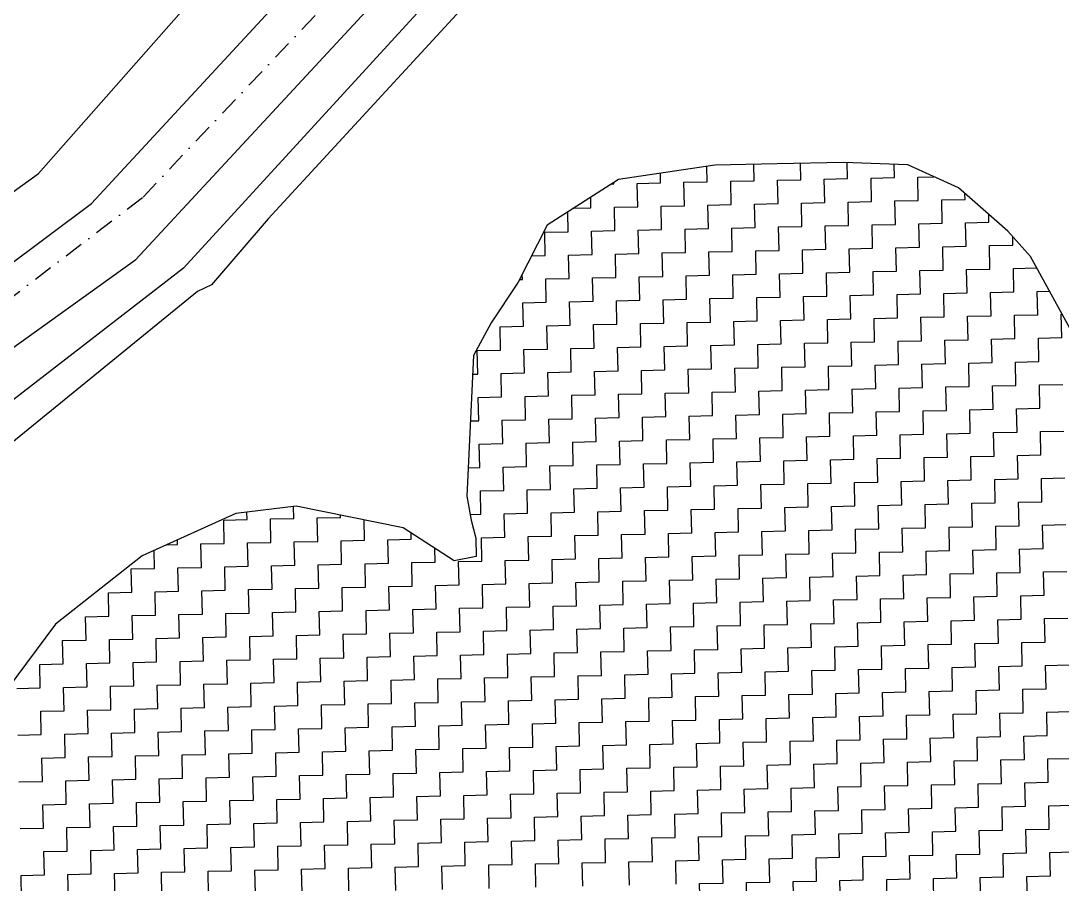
# Model space of a CAD drawing. Header units: metres. Extents: x 281463 to 283423, y 2096851 to 2099007.
# Drawn here: x 282529.2 to 282802.3, y 2098531.2 to 2098757.7 of the extents above; entities that cross this region are included whole.
import ezdxf

# ---------------------------------------------------------------- set-up
doc = ezdxf.new("R2010")
doc.units = ezdxf.units.M
doc.linetypes.add('DASHDOT', pattern=[1, 0.5, -0.25, 0, -0.25])
for name, color, linetype in [('LINE_WATER', 4, 'Continuous'), ('POLY_HATCH', 12, 'Continuous'), ('POLY_WATER', 4, 'Continuous'), ('V_BOUND_STREAM_LINE', 7, 'DASHDOT')]:
    doc.layers.add(name, color=color, linetype=linetype)

msp = doc.modelspace()

# ---------------------------------------------------------------- linework, layer by layer
at = {"layer": 'LINE_WATER'}
for p, q in [((282547.73, 2098709.78), (282668.85, 2098840.9)), ((282559.28, 2098695.08), (282673.71, 2098818.57)), ((282682.55, 2098813.78), (282571.79, 2098692.86)), ((282524.43, 2098692.43), (282547.73, 2098709.78)), ((282487.49, 2098643.6), (282559.28, 2098695.08)), ((282571.79, 2098692.86), (282527.06, 2098658.2))]:
    msp.add_line(p, q, dxfattribs=at)
at = {"layer": 'POLY_HATCH'}
for p, q in [((282744.9, 2098720.58), (282727.5, 2098720.19)), ((282761.79, 2098719.9), (282744.9, 2098720.58)), ((282711.16, 2098719.82), (282685.93, 2098716.1)), ((282727.5, 2098720.19), (282711.16, 2098719.82)), ((282775.12, 2098713.87), (282761.79, 2098719.9)), ((282685.93, 2098716.1), (282667.21, 2098704.08)), ((282788.03, 2098702.57), (282775.12, 2098713.87)), ((282667.21, 2098704.08), (282659.63, 2098689.15)), ((282793.98, 2098695.85), (282788.03, 2098702.57)), ((282807.72, 2098670.85), (282793.98, 2098695.85)), ((282659.63, 2098689.15), (282652.49, 2098678.45)), ((282652.49, 2098678.45), (282647.93, 2098669.92)), ((282647.93, 2098669.92), (282647.21, 2098655.14)), ((282647.21, 2098655.14), (282646.12, 2098632.98)), ((282646.12, 2098632.98), (282647.31, 2098626.68)), ((282601.34, 2098630.39), (282585.56, 2098628.46)), ((282629.43, 2098624.7), (282601.34, 2098630.39)), ((282585.56, 2098628.46), (282561.02, 2098617.37)), ((282642.81, 2098616.03), (282629.43, 2098624.7)), ((282647.31, 2098626.68), (282648.47, 2098621.96)), ((282648.47, 2098621.96), (282648.58, 2098617.22)), ((282561.02, 2098617.37), (282538.22, 2098599.46)), ((282648.58, 2098617.22), (282642.81, 2098616.03)), ((282538.22, 2098599.46), (282522.1, 2098577.81))]:
    msp.add_line(p, q, dxfattribs=at)
at = {"layer": 'POLY_HATCH', "linetype": 'Continuous'}
for p, q in [((282733.75, 2098716.04), (282733.66, 2098720.33)), ((282746.02, 2098716.31), (282745.93, 2098720.54)), ((282696.96, 2098715.21), (282696.9, 2098717.72)), ((282709.22, 2098715.49), (282709.13, 2098719.53)), ((282721.49, 2098715.76), (282721.39, 2098720.05)), ((282758.28, 2098716.59), (282758.21, 2098720.05)), ((282684.1, 2098714.93), (282684.69, 2098714.94)), ((282684.69, 2098714.94), (282684.69, 2098715.3)), ((282690.83, 2098715.08), (282696.96, 2098715.21)), ((282690.96, 2098708.95), (282690.83, 2098715.08)), ((282703.09, 2098715.35), (282709.22, 2098715.49)), ((282703.23, 2098709.22), (282703.09, 2098715.35)), ((282715.36, 2098715.63), (282721.49, 2098715.76)), ((282715.49, 2098709.49), (282715.36, 2098715.63)), ((282727.62, 2098715.9), (282733.75, 2098716.04)), ((282727.76, 2098709.77), (282727.62, 2098715.9)), ((282739.89, 2098716.17), (282746.02, 2098716.31)), ((282740.02, 2098710.04), (282739.89, 2098716.17)), ((282752.15, 2098716.45), (282758.28, 2098716.59)), ((282752.29, 2098710.32), (282752.15, 2098716.45)), ((282764.42, 2098716.72), (282768.61, 2098716.82)), ((282764.55, 2098710.59), (282764.42, 2098716.72)), ((282776.82, 2098710.86), (282776.78, 2098712.41)), ((282678.7, 2098708.67), (282678.64, 2098711.42)), ((282709.36, 2098709.36), (282715.49, 2098709.49)), ((282709.5, 2098703.22), (282709.36, 2098709.36)), ((282721.63, 2098709.63), (282727.76, 2098709.77)), ((282721.76, 2098703.5), (282721.63, 2098709.63)), ((282733.89, 2098709.9), (282740.02, 2098710.04)), ((282734.03, 2098703.77), (282733.89, 2098709.9)), ((282746.16, 2098710.18), (282752.29, 2098710.32)), ((282746.29, 2098704.05), (282746.16, 2098710.18)), ((282758.42, 2098710.45), (282764.55, 2098710.59)), ((282758.56, 2098704.32), (282758.42, 2098710.45)), ((282770.69, 2098710.73), (282776.82, 2098710.86)), ((282770.82, 2098704.59), (282770.69, 2098710.73)), ((282672.7, 2098702.4), (282672.59, 2098707.54)), ((282674.2, 2098708.57), (282678.7, 2098708.67)), ((282684.83, 2098708.81), (282690.96, 2098708.95)), ((282684.97, 2098702.68), (282684.83, 2098708.81)), ((282697.1, 2098709.08), (282703.23, 2098709.22)), ((282697.23, 2098702.95), (282697.1, 2098709.08)), ((282783.09, 2098704.87), (282783.04, 2098706.93)), ((282740.16, 2098703.91), (282746.29, 2098704.05)), ((282740.3, 2098697.78), (282740.16, 2098703.91)), ((282752.43, 2098704.18), (282758.56, 2098704.32)), ((282752.56, 2098698.05), (282752.43, 2098704.18)), ((282764.69, 2098704.46), (282770.82, 2098704.59)), ((282764.83, 2098698.32), (282764.69, 2098704.46)), ((282776.96, 2098704.73), (282783.09, 2098704.87)), ((282777.09, 2098698.6), (282776.96, 2098704.73)), ((282666.57, 2098702.26), (282672.7, 2098702.4)), ((282666.71, 2098696.13), (282666.57, 2098702.26)), ((282678.84, 2098702.54), (282684.97, 2098702.68)), ((282678.97, 2098696.41), (282678.84, 2098702.54)), ((282691.1, 2098702.81), (282697.23, 2098702.95)), ((282691.24, 2098696.68), (282691.1, 2098702.81)), ((282703.37, 2098703.09), (282709.5, 2098703.22)), ((282703.5, 2098696.95), (282703.37, 2098703.09)), ((282715.63, 2098703.36), (282721.76, 2098703.5)), ((282715.77, 2098697.23), (282715.63, 2098703.36)), ((282727.9, 2098703.63), (282734.03, 2098703.77)), ((282728.03, 2098697.5), (282727.9, 2098703.63)), ((282789.36, 2098698.87), (282789.31, 2098701.12)), ((282770.96, 2098698.46), (282777.09, 2098698.6)), ((282771.1, 2098692.33), (282770.96, 2098698.46)), ((282783.23, 2098698.74), (282789.36, 2098698.87)), ((282783.36, 2098692.6), (282783.23, 2098698.74)), ((282663.13, 2098696.05), (282666.71, 2098696.13)), ((282672.84, 2098696.27), (282678.97, 2098696.41)), ((282672.98, 2098690.14), (282672.84, 2098696.27)), ((282685.11, 2098696.54), (282691.24, 2098696.68)), ((282685.24, 2098690.41), (282685.11, 2098696.54)), ((282697.37, 2098696.82), (282703.5, 2098696.95)), ((282697.51, 2098690.68), (282697.37, 2098696.82)), ((282709.64, 2098697.09), (282715.77, 2098697.23)), ((282709.77, 2098690.96), (282709.64, 2098697.09)), ((282721.9, 2098697.37), (282728.03, 2098697.5)), ((282722.04, 2098691.23), (282721.9, 2098697.37)), ((282734.17, 2098697.64), (282740.3, 2098697.78)), ((282734.3, 2098691.51), (282734.17, 2098697.64)), ((282746.43, 2098697.91), (282752.56, 2098698.05)), ((282746.57, 2098691.78), (282746.43, 2098697.91)), ((282758.7, 2098698.19), (282764.83, 2098698.32)), ((282758.83, 2098692.06), (282758.7, 2098698.19)), ((282660.71, 2098689.86), (282660.68, 2098691.22)), ((282679.11, 2098690.27), (282685.24, 2098690.41)), ((282679.25, 2098684.14), (282679.11, 2098690.27)), ((282691.37, 2098690.55), (282697.51, 2098690.68)), ((282691.51, 2098684.42), (282691.37, 2098690.55)), ((282703.64, 2098690.82), (282709.77, 2098690.96)), ((282703.78, 2098684.69), (282703.64, 2098690.82)), ((282715.91, 2098691.1), (282722.04, 2098691.23)), ((282716.04, 2098684.96), (282715.91, 2098691.1)), ((282728.17, 2098691.37), (282734.3, 2098691.51)), ((282728.31, 2098685.24), (282728.17, 2098691.37)), ((282740.44, 2098691.64), (282746.57, 2098691.78)), ((282740.57, 2098685.51), (282740.44, 2098691.64)), ((282752.7, 2098691.92), (282758.83, 2098692.06)), ((282752.84, 2098685.79), (282752.7, 2098691.92)), ((282764.97, 2098692.19), (282771.1, 2098692.33)), ((282765.1, 2098686.06), (282764.97, 2098692.19)), ((282777.23, 2098692.47), (282783.36, 2098692.6)), ((282777.37, 2098686.33), (282777.23, 2098692.47)), ((282789.5, 2098692.74), (282795.61, 2098692.88)), ((282789.63, 2098686.61), (282789.5, 2098692.74)), ((282659.98, 2098689.85), (282660.71, 2098689.86)), ((282666.84, 2098690), (282672.98, 2098690.14)), ((282666.98, 2098683.87), (282666.84, 2098690)), ((282709.91, 2098684.83), (282716.04, 2098684.96)), ((282710.05, 2098678.69), (282709.91, 2098684.83)), ((282722.17, 2098685.1), (282728.31, 2098685.24)), ((282722.31, 2098678.97), (282722.17, 2098685.1)), ((282734.44, 2098685.37), (282740.57, 2098685.51)), ((282734.58, 2098679.24), (282734.44, 2098685.37)), ((282746.7, 2098685.65), (282752.84, 2098685.79)), ((282746.84, 2098679.52), (282746.7, 2098685.65)), ((282758.97, 2098685.92), (282765.1, 2098686.06)), ((282759.11, 2098679.79), (282758.97, 2098685.92)), ((282771.23, 2098686.2), (282777.37, 2098686.33)), ((282771.37, 2098680.06), (282771.23, 2098686.2)), ((282783.5, 2098686.47), (282789.63, 2098686.61)), ((282783.64, 2098680.34), (282783.5, 2098686.47)), ((282795.76, 2098686.74), (282798.94, 2098686.82)), ((282795.9, 2098680.61), (282795.76, 2098686.74)), ((282660.85, 2098683.73), (282666.98, 2098683.87)), ((282660.99, 2098677.6), (282660.85, 2098683.73)), ((282673.11, 2098684), (282679.25, 2098684.14)), ((282673.25, 2098677.87), (282673.11, 2098684)), ((282685.38, 2098684.28), (282691.51, 2098684.42)), ((282685.52, 2098678.15), (282685.38, 2098684.28)), ((282697.64, 2098684.55), (282703.78, 2098684.69)), ((282697.78, 2098678.42), (282697.64, 2098684.55)), ((282728.44, 2098679.1), (282734.58, 2098679.24)), ((282740.71, 2098679.38), (282746.84, 2098679.52)), ((282740.85, 2098673.25), (282740.71, 2098679.38)), ((282752.97, 2098679.65), (282759.11, 2098679.79)), ((282753.11, 2098673.52), (282752.97, 2098679.65)), ((282765.24, 2098679.93), (282771.37, 2098680.06)), ((282765.38, 2098673.79), (282765.24, 2098679.93)), ((282777.5, 2098680.2), (282783.64, 2098680.34)), ((282777.64, 2098674.07), (282777.5, 2098680.2)), ((282789.77, 2098680.48), (282795.9, 2098680.61)), ((282789.91, 2098674.34), (282789.77, 2098680.48)), ((282802.03, 2098680.75), (282802.28, 2098680.75)), ((282802.17, 2098674.62), (282802.03, 2098680.75)), ((282654.85, 2098677.46), (282660.99, 2098677.6)), ((282654.99, 2098671.33), (282654.85, 2098677.46)), ((282667.12, 2098677.73), (282673.25, 2098677.87)), ((282667.26, 2098671.6), (282667.12, 2098677.73)), ((282679.38, 2098678.01), (282685.52, 2098678.15)), ((282679.52, 2098671.88), (282679.38, 2098678.01)), ((282691.65, 2098678.28), (282697.78, 2098678.42)), ((282691.79, 2098672.15), (282691.65, 2098678.28)), ((282703.91, 2098678.56), (282710.05, 2098678.69)), ((282704.05, 2098672.42), (282703.91, 2098678.56)), ((282716.18, 2098678.83), (282722.31, 2098678.97)), ((282716.32, 2098672.7), (282716.18, 2098678.83)), ((282728.58, 2098672.97), (282728.44, 2098679.1)), ((282759.24, 2098673.66), (282765.38, 2098673.79)), ((282771.51, 2098673.93), (282777.64, 2098674.07)), ((282771.65, 2098667.8), (282771.51, 2098673.93)), ((282783.77, 2098674.21), (282789.91, 2098674.34)), ((282783.91, 2098668.07), (282783.77, 2098674.21)), ((282796.04, 2098674.48), (282802.17, 2098674.62)), ((282796.18, 2098668.35), (282796.04, 2098674.48)), ((282648.86, 2098671.19), (282654.99, 2098671.33)), ((282649, 2098665.06), (282648.86, 2098671.19)), ((282661.12, 2098671.46), (282667.26, 2098671.6)), ((282661.26, 2098665.33), (282661.12, 2098671.46)), ((282673.39, 2098671.74), (282679.52, 2098671.88)), ((282673.53, 2098665.61), (282673.39, 2098671.74)), ((282685.65, 2098672.01), (282691.79, 2098672.15)), ((282685.79, 2098665.88), (282685.65, 2098672.01)), ((282697.92, 2098672.29), (282704.05, 2098672.42)), ((282698.06, 2098666.15), (282697.92, 2098672.29)), ((282710.18, 2098672.56), (282716.32, 2098672.7)), ((282710.32, 2098666.43), (282710.18, 2098672.56)), ((282722.45, 2098672.84), (282728.58, 2098672.97)), ((282722.59, 2098666.7), (282722.45, 2098672.84)), ((282734.71, 2098673.11), (282740.85, 2098673.25)), ((282734.85, 2098666.98), (282734.71, 2098673.11)), ((282746.98, 2098673.38), (282753.11, 2098673.52)), ((282747.12, 2098667.25), (282746.98, 2098673.38)), ((282759.38, 2098667.52), (282759.24, 2098673.66)), ((282790.04, 2098668.21), (282796.18, 2098668.35)), ((282667.39, 2098665.47), (282673.53, 2098665.61)), ((282679.66, 2098665.74), (282685.79, 2098665.88)), ((282679.79, 2098659.61), (282679.66, 2098665.74)), ((282691.92, 2098666.02), (282698.06, 2098666.15)), ((282692.06, 2098659.88), (282691.92, 2098666.02)), ((282704.19, 2098666.29), (282710.32, 2098666.43)), ((282704.33, 2098660.16), (282704.19, 2098666.29)), ((282716.45, 2098666.57), (282722.59, 2098666.7)), ((282716.59, 2098660.43), (282716.45, 2098666.57)), ((282728.72, 2098666.84), (282734.85, 2098666.98)), ((282728.86, 2098660.71), (282728.72, 2098666.84)), ((282740.98, 2098667.11), (282747.12, 2098667.25)), ((282741.12, 2098660.98), (282740.98, 2098667.11)), ((282753.25, 2098667.39), (282759.38, 2098667.52)), ((282753.39, 2098661.26), (282753.25, 2098667.39)), ((282765.51, 2098667.66), (282771.65, 2098667.8)), ((282765.65, 2098661.53), (282765.51, 2098667.66)), ((282777.78, 2098667.94), (282783.91, 2098668.07)), ((282777.92, 2098661.8), (282777.78, 2098667.94)), ((282790.18, 2098662.08), (282790.04, 2098668.21)), ((282647.69, 2098665.03), (282649, 2098665.06)), ((282655.13, 2098665.2), (282661.26, 2098665.33)), ((282655.26, 2098659.06), (282655.13, 2098665.2)), ((282667.53, 2098659.34), (282667.39, 2098665.47)), ((282698.19, 2098660.02), (282704.33, 2098660.16)), ((282710.46, 2098660.3), (282716.59, 2098660.43)), ((282710.59, 2098654.16), (282710.46, 2098660.3)), ((282722.72, 2098660.57), (282728.86, 2098660.71)), ((282722.86, 2098654.44), (282722.72, 2098660.57)), ((282734.99, 2098660.84), (282741.12, 2098660.98)), ((282735.12, 2098654.71), (282734.99, 2098660.84)), ((282747.25, 2098661.12), (282753.39, 2098661.26)), ((282747.39, 2098654.99), (282747.25, 2098661.12)), ((282759.52, 2098661.39), (282765.65, 2098661.53)), ((282759.65, 2098655.26), (282759.52, 2098661.39)), ((282771.78, 2098661.67), (282777.92, 2098661.8)), ((282771.92, 2098655.53), (282771.78, 2098661.67)), ((282784.05, 2098661.94), (282790.18, 2098662.08)), ((282784.19, 2098655.81), (282784.05, 2098661.94)), ((282796.31, 2098662.21), (282802.45, 2098662.35)), ((282796.45, 2098656.08), (282796.31, 2098662.21)), ((282649.13, 2098658.93), (282655.26, 2098659.06)), ((282649.27, 2098652.79), (282649.13, 2098658.93)), ((282661.4, 2098659.2), (282667.53, 2098659.34)), ((282661.53, 2098653.07), (282661.4, 2098659.2)), ((282673.66, 2098659.47), (282679.79, 2098659.61)), ((282673.8, 2098653.34), (282673.66, 2098659.47)), ((282685.93, 2098659.75), (282692.06, 2098659.88)), ((282686.06, 2098653.62), (282685.93, 2098659.75)), ((282698.33, 2098653.89), (282698.19, 2098660.02)), ((282728.99, 2098654.57), (282735.12, 2098654.71)), ((282741.26, 2098654.85), (282747.39, 2098654.99)), ((282741.39, 2098648.72), (282741.26, 2098654.85)), ((282753.52, 2098655.12), (282759.65, 2098655.26)), ((282753.66, 2098648.99), (282753.52, 2098655.12)), ((282765.79, 2098655.4), (282771.92, 2098655.53)), ((282765.92, 2098649.26), (282765.79, 2098655.4)), ((282778.05, 2098655.67), (282784.19, 2098655.81)), ((282778.19, 2098649.54), (282778.05, 2098655.67)), ((282790.32, 2098655.94), (282796.45, 2098656.08)), ((282790.45, 2098649.81), (282790.32, 2098655.94)), ((282647.09, 2098652.74), (282649.27, 2098652.79)), ((282655.4, 2098652.93), (282661.53, 2098653.07)), ((282655.54, 2098646.8), (282655.4, 2098652.93)), ((282667.67, 2098653.2), (282673.8, 2098653.34)), ((282667.8, 2098647.07), (282667.67, 2098653.2)), ((282679.93, 2098653.48), (282686.06, 2098653.62)), ((282680.07, 2098647.35), (282679.93, 2098653.48)), ((282692.2, 2098653.75), (282698.33, 2098653.89)), ((282692.33, 2098647.62), (282692.2, 2098653.75)), ((282704.46, 2098654.03), (282710.59, 2098654.16)), ((282704.6, 2098647.89), (282704.46, 2098654.03)), ((282716.73, 2098654.3), (282722.86, 2098654.44)), ((282716.86, 2098648.17), (282716.73, 2098654.3)), ((282729.13, 2098648.44), (282728.99, 2098654.57)), ((282759.79, 2098649.13), (282765.92, 2098649.26)), ((282772.06, 2098649.4), (282778.19, 2098649.54)), ((282772.19, 2098643.27), (282772.06, 2098649.4)), ((282784.32, 2098649.68), (282790.45, 2098649.81)), ((282784.46, 2098643.54), (282784.32, 2098649.68)), ((282796.59, 2098649.95), (282802.72, 2098650.09)), ((282796.72, 2098643.82), (282796.59, 2098649.95)), ((282649.41, 2098646.66), (282655.54, 2098646.8)), ((282649.54, 2098640.53), (282649.41, 2098646.66)), ((282661.67, 2098646.93), (282667.8, 2098647.07)), ((282661.81, 2098640.8), (282661.67, 2098646.93)), ((282673.94, 2098647.21), (282680.07, 2098647.35)), ((282674.07, 2098641.08), (282673.94, 2098647.21)), ((282686.2, 2098647.48), (282692.33, 2098647.62)), ((282686.34, 2098641.35), (282686.2, 2098647.48)), ((282698.47, 2098647.76), (282704.6, 2098647.89)), ((282698.6, 2098641.62), (282698.47, 2098647.76)), ((282710.73, 2098648.03), (282716.86, 2098648.17)), ((282710.87, 2098641.9), (282710.73, 2098648.03)), ((282723, 2098648.31), (282729.13, 2098648.44)), ((282723.13, 2098642.17), (282723, 2098648.31)), ((282735.26, 2098648.58), (282741.39, 2098648.72)), ((282735.4, 2098642.45), (282735.26, 2098648.58)), ((282747.53, 2098648.85), (282753.66, 2098648.99)), ((282747.66, 2098642.72), (282747.53, 2098648.85)), ((282759.93, 2098642.99), (282759.79, 2098649.13)), ((282790.59, 2098643.68), (282796.72, 2098643.82)), ((282667.94, 2098640.94), (282674.07, 2098641.08)), ((282680.21, 2098641.21), (282686.34, 2098641.35)), ((282680.34, 2098635.08), (282680.21, 2098641.21)), ((282692.47, 2098641.49), (282698.6, 2098641.62)), ((282692.61, 2098635.35), (282692.47, 2098641.49)), ((282704.74, 2098641.76), (282710.87, 2098641.9)), ((282704.87, 2098635.63), (282704.74, 2098641.76)), ((282717, 2098642.04), (282723.13, 2098642.17)), ((282717.14, 2098635.9), (282717, 2098642.04)), ((282729.27, 2098642.31), (282735.4, 2098642.45)), ((282729.4, 2098636.18), (282729.27, 2098642.31)), ((282741.53, 2098642.58), (282747.66, 2098642.72)), ((282741.67, 2098636.45), (282741.53, 2098642.58)), ((282753.8, 2098642.86), (282759.93, 2098642.99)), ((282753.93, 2098636.73), (282753.8, 2098642.86)), ((282766.06, 2098643.13), (282772.19, 2098643.27)), ((282766.2, 2098637), (282766.06, 2098643.13)), ((282778.33, 2098643.41), (282784.46, 2098643.54)), ((282778.46, 2098637.27), (282778.33, 2098643.41)), ((282790.73, 2098637.55), (282790.59, 2098643.68)), ((282646.49, 2098640.46), (282649.54, 2098640.53)), ((282655.68, 2098640.67), (282661.81, 2098640.8)), ((282655.81, 2098634.53), (282655.68, 2098640.67)), ((282668.08, 2098634.81), (282667.94, 2098640.94)), ((282698.74, 2098635.49), (282704.87, 2098635.63)), ((282711.01, 2098635.77), (282717.14, 2098635.9)), ((282711.14, 2098629.63), (282711.01, 2098635.77)), ((282723.27, 2098636.04), (282729.4, 2098636.18)), ((282723.41, 2098629.91), (282723.27, 2098636.04)), ((282735.54, 2098636.31), (282741.67, 2098636.45)), ((282735.67, 2098630.18), (282735.54, 2098636.31)), ((282747.8, 2098636.59), (282753.93, 2098636.73)), ((282747.94, 2098630.46), (282747.8, 2098636.59)), ((282760.07, 2098636.86), (282766.2, 2098637)), ((282760.2, 2098630.73), (282760.07, 2098636.86)), ((282772.33, 2098637.14), (282778.46, 2098637.27)), ((282772.47, 2098631), (282772.33, 2098637.14)), ((282784.6, 2098637.41), (282790.73, 2098637.55)), ((282784.73, 2098631.28), (282784.6, 2098637.41)), ((282796.86, 2098637.68), (282802.99, 2098637.82)), ((282797, 2098631.55), (282796.86, 2098637.68)), ((282649.68, 2098634.4), (282655.81, 2098634.53)), ((282649.82, 2098628.26), (282649.68, 2098634.4)), ((282661.95, 2098634.67), (282668.08, 2098634.81)), ((282662.08, 2098628.54), (282661.95, 2098634.67)), ((282674.21, 2098634.94), (282680.34, 2098635.08)), ((282674.35, 2098628.81), (282674.21, 2098634.94)), ((282686.48, 2098635.22), (282692.61, 2098635.35)), ((282686.61, 2098629.09), (282686.48, 2098635.22)), ((282698.88, 2098629.36), (282698.74, 2098635.49)), ((282600.76, 2098627.17), (282600.69, 2098630.31)), ((282729.54, 2098630.04), (282735.67, 2098630.18)), ((282741.81, 2098630.32), (282747.94, 2098630.46)), ((282741.94, 2098624.19), (282741.81, 2098630.32)), ((282754.07, 2098630.59), (282760.2, 2098630.73)), ((282754.21, 2098624.46), (282754.07, 2098630.59)), ((282766.34, 2098630.87), (282772.47, 2098631)), ((282766.47, 2098624.73), (282766.34, 2098630.87)), ((282778.6, 2098631.14), (282784.73, 2098631.28)), ((282778.74, 2098625.01), (282778.6, 2098631.14)), ((282790.87, 2098631.41), (282797, 2098631.55)), ((282791, 2098625.28), (282790.87, 2098631.41)), ((282588.49, 2098626.89), (282588.45, 2098628.81)), ((282606.89, 2098627.3), (282613.02, 2098627.44)), ((282613.02, 2098627.44), (282613.01, 2098628.03)), ((282647.03, 2098628.2), (282649.82, 2098628.26)), ((282655.95, 2098628.4), (282662.08, 2098628.54)), ((282656.09, 2098622.27), (282655.95, 2098628.4)), ((282668.22, 2098628.67), (282674.35, 2098628.81)), ((282668.35, 2098622.54), (282668.22, 2098628.67)), ((282680.48, 2098628.95), (282686.61, 2098629.09)), ((282680.62, 2098622.82), (282680.48, 2098628.95)), ((282692.75, 2098629.22), (282698.88, 2098629.36)), ((282692.88, 2098623.09), (282692.75, 2098629.22)), ((282705.01, 2098629.5), (282711.14, 2098629.63)), ((282705.15, 2098623.36), (282705.01, 2098629.5)), ((282717.28, 2098629.77), (282723.41, 2098629.91)), ((282717.41, 2098623.64), (282717.28, 2098629.77)), ((282729.68, 2098623.91), (282729.54, 2098630.04)), ((282582.36, 2098626.76), (282588.49, 2098626.89)), ((282582.5, 2098620.62), (282582.36, 2098626.76)), ((282594.62, 2098627.03), (282600.76, 2098627.17)), ((282594.76, 2098620.9), (282594.62, 2098627.03)), ((282607.03, 2098621.17), (282606.89, 2098627.3)), ((282619.29, 2098621.45), (282619.17, 2098626.78)), ((282760.34, 2098624.6), (282766.47, 2098624.73)), ((282772.61, 2098624.87), (282778.74, 2098625.01)), ((282772.74, 2098618.74), (282772.61, 2098624.87)), ((282784.87, 2098625.15), (282791, 2098625.28)), ((282785.01, 2098619.01), (282784.87, 2098625.15)), ((282797.14, 2098625.42), (282803.27, 2098625.56)), ((282797.27, 2098619.29), (282797.14, 2098625.42)), ((282631.56, 2098621.72), (282631.52, 2098623.34)), ((282649.95, 2098622.13), (282656.09, 2098622.27)), ((282650.09, 2098616), (282649.95, 2098622.13)), ((282662.22, 2098622.4), (282668.35, 2098622.54)), ((282662.36, 2098616.27), (282662.22, 2098622.4)), ((282674.48, 2098622.68), (282680.62, 2098622.82)), ((282674.62, 2098616.55), (282674.48, 2098622.68)), ((282686.75, 2098622.95), (282692.88, 2098623.09)), ((282686.89, 2098616.82), (282686.75, 2098622.95)), ((282699.01, 2098623.23), (282705.15, 2098623.36)), ((282699.15, 2098617.09), (282699.01, 2098623.23)), ((282711.28, 2098623.5), (282717.41, 2098623.64)), ((282711.42, 2098617.37), (282711.28, 2098623.5)), ((282723.54, 2098623.77), (282729.68, 2098623.91)), ((282723.68, 2098617.64), (282723.54, 2098623.77)), ((282735.81, 2098624.05), (282741.94, 2098624.19)), ((282735.95, 2098617.92), (282735.81, 2098624.05)), ((282748.08, 2098624.32), (282754.21, 2098624.46)), ((282748.21, 2098618.19), (282748.08, 2098624.32)), ((282760.48, 2098618.46), (282760.34, 2098624.6)), ((282567.48, 2098620.29), (282570.23, 2098620.35)), ((282570.23, 2098620.35), (282570.21, 2098621.52)), ((282576.36, 2098620.49), (282582.5, 2098620.62)), ((282576.5, 2098614.35), (282576.36, 2098620.49)), ((282588.63, 2098620.76), (282594.76, 2098620.9)), ((282588.77, 2098614.63), (282588.63, 2098620.76)), ((282600.89, 2098621.03), (282607.03, 2098621.17)), ((282601.03, 2098614.9), (282600.89, 2098621.03)), ((282613.16, 2098621.31), (282619.29, 2098621.45)), ((282613.3, 2098615.18), (282613.16, 2098621.31)), ((282625.42, 2098621.58), (282631.56, 2098621.72)), ((282625.56, 2098615.45), (282625.42, 2098621.58)), ((282637.83, 2098615.72), (282637.75, 2098619.31)), ((282791.14, 2098619.15), (282797.27, 2098619.29)), ((282791.28, 2098613.02), (282791.14, 2098619.15)), ((282564.24, 2098614.08), (282564.13, 2098618.77)), ((282668.49, 2098616.41), (282674.62, 2098616.55)), ((282680.75, 2098616.68), (282686.89, 2098616.82)), ((282680.89, 2098610.55), (282680.75, 2098616.68)), ((282693.02, 2098616.96), (282699.15, 2098617.09)), ((282693.16, 2098610.82), (282693.02, 2098616.96)), ((282705.28, 2098617.23), (282711.42, 2098617.37)), ((282705.42, 2098611.1), (282705.28, 2098617.23)), ((282717.55, 2098617.51), (282723.68, 2098617.64)), ((282717.69, 2098611.37), (282717.55, 2098617.51)), ((282729.81, 2098617.78), (282735.95, 2098617.92)), ((282729.95, 2098611.65), (282729.81, 2098617.78)), ((282742.08, 2098618.05), (282748.21, 2098618.19)), ((282742.22, 2098611.92), (282742.08, 2098618.05)), ((282754.34, 2098618.33), (282760.48, 2098618.46)), ((282754.48, 2098612.2), (282754.34, 2098618.33)), ((282766.61, 2098618.6), (282772.74, 2098618.74)), ((282766.75, 2098612.47), (282766.61, 2098618.6)), ((282778.87, 2098618.88), (282785.01, 2098619.01)), ((282779.01, 2098612.74), (282778.87, 2098618.88)), ((282558.1, 2098613.94), (282564.24, 2098614.08)), ((282558.24, 2098607.81), (282558.1, 2098613.94)), ((282570.37, 2098614.22), (282576.5, 2098614.35)), ((282570.51, 2098608.08), (282570.37, 2098614.22)), ((282582.63, 2098614.49), (282588.77, 2098614.63)), ((282582.77, 2098608.36), (282582.63, 2098614.49)), ((282594.9, 2098614.76), (282601.03, 2098614.9)), ((282595.04, 2098608.63), (282594.9, 2098614.76)), ((282607.16, 2098615.04), (282613.3, 2098615.18)), ((282607.3, 2098608.91), (282607.16, 2098615.04)), ((282619.43, 2098615.31), (282625.56, 2098615.45)), ((282619.57, 2098609.18), (282619.43, 2098615.31)), ((282631.69, 2098615.59), (282637.83, 2098615.72)), ((282631.83, 2098609.45), (282631.69, 2098615.59)), ((282643.96, 2098615.86), (282650.09, 2098616)), ((282644.1, 2098609.73), (282643.96, 2098615.86)), ((282656.22, 2098616.13), (282662.36, 2098616.27)), ((282656.36, 2098610), (282656.22, 2098616.13)), ((282668.63, 2098610.28), (282668.49, 2098616.41)), ((282699.29, 2098610.96), (282705.42, 2098611.1)), ((282699.43, 2098604.83), (282699.29, 2098610.96)), ((282711.55, 2098611.24), (282717.69, 2098611.37)), ((282711.69, 2098605.1), (282711.55, 2098611.24)), ((282723.82, 2098611.51), (282729.95, 2098611.65)), ((282723.96, 2098605.38), (282723.82, 2098611.51)), ((282736.08, 2098611.78), (282742.22, 2098611.92)), ((282736.22, 2098605.65), (282736.08, 2098611.78)), ((282748.35, 2098612.06), (282754.48, 2098612.2)), ((282748.49, 2098605.93), (282748.35, 2098612.06)), ((282760.61, 2098612.33), (282766.75, 2098612.47)), ((282760.75, 2098606.2), (282760.61, 2098612.33)), ((282772.88, 2098612.61), (282779.01, 2098612.74)), ((282773.02, 2098606.47), (282772.88, 2098612.61)), ((282785.14, 2098612.88), (282791.28, 2098613.02)), ((282785.28, 2098606.75), (282785.14, 2098612.88)), ((282797.41, 2098613.15), (282803.54, 2098613.29)), ((282797.55, 2098607.02), (282797.41, 2098613.15)), ((282576.64, 2098608.22), (282582.77, 2098608.36)), ((282576.78, 2098602.09), (282576.64, 2098608.22)), ((282588.9, 2098608.5), (282595.04, 2098608.63)), ((282589.04, 2098602.36), (282588.9, 2098608.5)), ((282601.17, 2098608.77), (282607.3, 2098608.91)), ((282601.31, 2098602.64), (282601.17, 2098608.77)), ((282613.43, 2098609.04), (282619.57, 2098609.18)), ((282613.57, 2098602.91), (282613.43, 2098609.04)), ((282625.7, 2098609.32), (282631.83, 2098609.45)), ((282625.84, 2098603.18), (282625.7, 2098609.32)), ((282637.96, 2098609.59), (282644.1, 2098609.73)), ((282638.1, 2098603.46), (282637.96, 2098609.59)), ((282650.23, 2098609.87), (282656.36, 2098610)), ((282650.37, 2098603.73), (282650.23, 2098609.87)), ((282662.49, 2098610.14), (282668.63, 2098610.28)), ((282662.63, 2098604.01), (282662.49, 2098610.14)), ((282674.76, 2098610.41), (282680.89, 2098610.55)), ((282674.9, 2098604.28), (282674.76, 2098610.41)), ((282687.02, 2098610.69), (282693.16, 2098610.82)), ((282687.16, 2098604.56), (282687.02, 2098610.69)), ((282552.11, 2098607.67), (282558.24, 2098607.81)), ((282552.25, 2098601.54), (282552.11, 2098607.67)), ((282564.37, 2098607.95), (282570.51, 2098608.08)), ((282564.51, 2098601.81), (282564.37, 2098607.95)), ((282730.09, 2098605.51), (282736.22, 2098605.65)), ((282730.23, 2098599.38), (282730.09, 2098605.51)), ((282742.35, 2098605.79), (282748.49, 2098605.93)), ((282742.49, 2098599.66), (282742.35, 2098605.79)), ((282754.62, 2098606.06), (282760.75, 2098606.2)), ((282754.76, 2098599.93), (282754.62, 2098606.06)), ((282766.88, 2098606.34), (282773.02, 2098606.47)), ((282767.02, 2098600.2), (282766.88, 2098606.34)), ((282779.15, 2098606.61), (282785.28, 2098606.75)), ((282779.29, 2098600.48), (282779.15, 2098606.61)), ((282791.41, 2098606.88), (282797.55, 2098607.02)), ((282791.55, 2098600.75), (282791.41, 2098606.88)), ((282607.44, 2098602.77), (282613.57, 2098602.91)), ((282607.57, 2098596.64), (282607.44, 2098602.77)), ((282619.7, 2098603.05), (282625.84, 2098603.18)), ((282619.84, 2098596.92), (282619.7, 2098603.05)), ((282631.97, 2098603.32), (282638.1, 2098603.46)), ((282632.11, 2098597.19), (282631.97, 2098603.32)), ((282644.23, 2098603.6), (282650.37, 2098603.73)), ((282644.37, 2098597.46), (282644.23, 2098603.6)), ((282656.5, 2098603.87), (282662.63, 2098604.01)), ((282656.64, 2098597.74), (282656.5, 2098603.87)), ((282668.76, 2098604.14), (282674.9, 2098604.28)), ((282668.9, 2098598.01), (282668.76, 2098604.14)), ((282681.03, 2098604.42), (282687.16, 2098604.56)), ((282681.17, 2098598.29), (282681.03, 2098604.42)), ((282693.29, 2098604.69), (282699.43, 2098604.83)), ((282693.43, 2098598.56), (282693.29, 2098604.69)), ((282705.56, 2098604.97), (282711.69, 2098605.1)), ((282705.7, 2098598.83), (282705.56, 2098604.97)), ((282717.82, 2098605.24), (282723.96, 2098605.38)), ((282717.96, 2098599.11), (282717.82, 2098605.24)), ((282546.11, 2098601.4), (282552.25, 2098601.54)), ((282546.25, 2098595.27), (282546.11, 2098601.4)), ((282558.38, 2098601.68), (282564.51, 2098601.81)), ((282558.51, 2098595.54), (282558.38, 2098601.68)), ((282570.64, 2098601.95), (282576.78, 2098602.09)), ((282570.78, 2098595.82), (282570.64, 2098601.95)), ((282582.91, 2098602.23), (282589.04, 2098602.36)), ((282583.04, 2098596.09), (282582.91, 2098602.23)), ((282595.17, 2098602.5), (282601.31, 2098602.64)), ((282595.31, 2098596.37), (282595.17, 2098602.5)), ((282760.89, 2098600.07), (282767.02, 2098600.2)), ((282761.03, 2098593.93), (282760.89, 2098600.07)), ((282773.15, 2098600.34), (282779.29, 2098600.48)), ((282773.29, 2098594.21), (282773.15, 2098600.34)), ((282785.42, 2098600.62), (282791.55, 2098600.75)), ((282785.56, 2098594.48), (282785.42, 2098600.62)), ((282797.68, 2098600.89), (282803.82, 2098601.03)), ((282797.82, 2098594.76), (282797.68, 2098600.89)), ((282638.24, 2098597.33), (282644.37, 2098597.46)), ((282638.37, 2098591.19), (282638.24, 2098597.33)), ((282650.5, 2098597.6), (282656.64, 2098597.74)), ((282650.64, 2098591.47), (282650.5, 2098597.6)), ((282662.77, 2098597.87), (282668.9, 2098598.01)), ((282662.9, 2098591.74), (282662.77, 2098597.87)), ((282675.03, 2098598.15), (282681.17, 2098598.29)), ((282675.17, 2098592.02), (282675.03, 2098598.15)), ((282687.3, 2098598.42), (282693.43, 2098598.56)), ((282687.43, 2098592.29), (282687.3, 2098598.42)), ((282699.56, 2098598.7), (282705.7, 2098598.83)), ((282699.7, 2098592.56), (282699.56, 2098598.7)), ((282711.83, 2098598.97), (282717.96, 2098599.11)), ((282711.97, 2098592.84), (282711.83, 2098598.97)), ((282724.09, 2098599.24), (282730.23, 2098599.38)), ((282724.23, 2098593.11), (282724.09, 2098599.24)), ((282736.36, 2098599.52), (282742.49, 2098599.66)), ((282736.5, 2098593.39), (282736.36, 2098599.52)), ((282748.62, 2098599.79), (282754.76, 2098599.93)), ((282748.76, 2098593.66), (282748.62, 2098599.79)), ((282540.12, 2098595.13), (282546.25, 2098595.27)), ((282540.25, 2098589), (282540.12, 2098595.13)), ((282552.38, 2098595.41), (282558.51, 2098595.54)), ((282552.52, 2098589.28), (282552.38, 2098595.41)), ((282564.65, 2098595.68), (282570.78, 2098595.82)), ((282564.78, 2098589.55), (282564.65, 2098595.68)), ((282576.91, 2098595.96), (282583.04, 2098596.09)), ((282577.05, 2098589.82), (282576.91, 2098595.96)), ((282589.18, 2098596.23), (282595.31, 2098596.37)), ((282589.31, 2098590.1), (282589.18, 2098596.23)), ((282601.44, 2098596.5), (282607.57, 2098596.64)), ((282601.58, 2098590.37), (282601.44, 2098596.5)), ((282613.71, 2098596.78), (282619.84, 2098596.92)), ((282613.84, 2098590.65), (282613.71, 2098596.78)), ((282625.97, 2098597.05), (282632.11, 2098597.19)), ((282626.11, 2098590.92), (282625.97, 2098597.05)), ((282791.69, 2098594.62), (282797.82, 2098594.76)), ((282791.83, 2098588.49), (282791.69, 2098594.62)), ((282669.04, 2098591.88), (282675.17, 2098592.02)), ((282669.17, 2098585.75), (282669.04, 2098591.88)), ((282681.3, 2098592.15), (282687.43, 2098592.29)), ((282681.44, 2098586.02), (282681.3, 2098592.15)), ((282693.57, 2098592.43), (282699.7, 2098592.56)), ((282693.7, 2098586.29), (282693.57, 2098592.43)), ((282705.83, 2098592.7), (282711.97, 2098592.84)), ((282705.97, 2098586.57), (282705.83, 2098592.7)), ((282718.1, 2098592.98), (282724.23, 2098593.11)), ((282718.23, 2098586.84), (282718.1, 2098592.98)), ((282730.36, 2098593.25), (282736.5, 2098593.39)), ((282730.5, 2098587.12), (282730.36, 2098593.25)), ((282742.63, 2098593.52), (282748.76, 2098593.66)), ((282742.76, 2098587.39), (282742.63, 2098593.52)), ((282754.89, 2098593.8), (282761.03, 2098593.93)), ((282755.03, 2098587.66), (282754.89, 2098593.8)), ((282767.16, 2098594.07), (282773.29, 2098594.21)), ((282767.29, 2098587.94), (282767.16, 2098594.07)), ((282779.42, 2098594.35), (282785.56, 2098594.48)), ((282779.56, 2098588.21), (282779.42, 2098594.35)), ((282546.39, 2098589.14), (282552.52, 2098589.28)), ((282546.52, 2098583.01), (282546.39, 2098589.14)), ((282558.65, 2098589.41), (282564.78, 2098589.55)), ((282558.79, 2098583.28), (282558.65, 2098589.41)), ((282570.92, 2098589.69), (282577.05, 2098589.82)), ((282571.05, 2098583.55), (282570.92, 2098589.69)), ((282583.18, 2098589.96), (282589.31, 2098590.1)), ((282583.32, 2098583.83), (282583.18, 2098589.96)), ((282595.45, 2098590.23), (282601.58, 2098590.37)), ((282595.58, 2098584.1), (282595.45, 2098590.23)), ((282607.71, 2098590.51), (282613.84, 2098590.65)), ((282607.85, 2098584.38), (282607.71, 2098590.51)), ((282619.98, 2098590.78), (282626.11, 2098590.92)), ((282620.11, 2098584.65), (282619.98, 2098590.78)), ((282632.24, 2098591.06), (282638.37, 2098591.19)), ((282632.38, 2098584.92), (282632.24, 2098591.06)), ((282644.51, 2098591.33), (282650.64, 2098591.47)), ((282644.64, 2098585.2), (282644.51, 2098591.33)), ((282656.77, 2098591.6), (282662.9, 2098591.74)), ((282656.91, 2098585.47), (282656.77, 2098591.6)), ((282534.12, 2098588.86), (282540.25, 2098589)), ((282534.26, 2098582.73), (282534.12, 2098588.86)), ((282699.84, 2098586.43), (282705.97, 2098586.57)), ((282699.97, 2098580.3), (282699.84, 2098586.43)), ((282712.1, 2098586.71), (282718.23, 2098586.84)), ((282712.24, 2098580.57), (282712.1, 2098586.71)), ((282724.37, 2098586.98), (282730.5, 2098587.12)), ((282724.5, 2098580.85), (282724.37, 2098586.98)), ((282736.63, 2098587.25), (282742.76, 2098587.39)), ((282736.77, 2098581.12), (282736.63, 2098587.25)), ((282748.9, 2098587.53), (282755.03, 2098587.66)), ((282749.03, 2098581.4), (282748.9, 2098587.53)), ((282761.16, 2098587.8), (282767.29, 2098587.94)), ((282761.3, 2098581.67), (282761.16, 2098587.8)), ((282773.43, 2098588.08), (282779.56, 2098588.21)), ((282773.56, 2098581.94), (282773.43, 2098588.08)), ((282785.69, 2098588.35), (282791.83, 2098588.49)), ((282785.83, 2098582.22), (282785.69, 2098588.35)), ((282797.96, 2098588.62), (282804.09, 2098588.76)), ((282798.09, 2098582.49), (282797.96, 2098588.62)), ((282577.19, 2098583.69), (282583.32, 2098583.83)), ((282577.32, 2098577.56), (282577.19, 2098583.69)), ((282589.45, 2098583.96), (282595.58, 2098584.1)), ((282589.59, 2098577.83), (282589.45, 2098583.96)), ((282601.72, 2098584.24), (282607.85, 2098584.38)), ((282601.85, 2098578.11), (282601.72, 2098584.24)), ((282613.98, 2098584.51), (282620.11, 2098584.65)), ((282614.12, 2098578.38), (282613.98, 2098584.51)), ((282626.25, 2098584.79), (282632.38, 2098584.92)), ((282626.38, 2098578.65), (282626.25, 2098584.79)), ((282638.51, 2098585.06), (282644.64, 2098585.2)), ((282638.65, 2098578.93), (282638.51, 2098585.06)), ((282650.78, 2098585.34), (282656.91, 2098585.47)), ((282650.91, 2098579.2), (282650.78, 2098585.34)), ((282663.04, 2098585.61), (282669.17, 2098585.75)), ((282663.18, 2098579.48), (282663.04, 2098585.61)), ((282675.31, 2098585.88), (282681.44, 2098586.02)), ((282675.44, 2098579.75), (282675.31, 2098585.88)), ((282687.57, 2098586.16), (282693.7, 2098586.29)), ((282687.71, 2098580.02), (282687.57, 2098586.16)), ((282528.13, 2098582.59), (282534.26, 2098582.73)), ((282540.39, 2098582.87), (282546.52, 2098583.01)), ((282540.53, 2098576.74), (282540.39, 2098582.87)), ((282552.66, 2098583.14), (282558.79, 2098583.28)), ((282552.79, 2098577.01), (282552.66, 2098583.14)), ((282564.92, 2098583.42), (282571.05, 2098583.55)), ((282565.06, 2098577.28), (282564.92, 2098583.42)), ((282730.64, 2098580.98), (282736.77, 2098581.12)), ((282730.77, 2098574.85), (282730.64, 2098580.98)), ((282742.9, 2098581.26), (282749.03, 2098581.4)), ((282743.04, 2098575.13), (282742.9, 2098581.26)), ((282755.17, 2098581.53), (282761.3, 2098581.67)), ((282755.3, 2098575.4), (282755.17, 2098581.53)), ((282767.43, 2098581.81), (282773.56, 2098581.94)), ((282767.57, 2098575.67), (282767.43, 2098581.81)), ((282779.7, 2098582.08), (282785.83, 2098582.22)), ((282779.83, 2098575.95), (282779.7, 2098582.08)), ((282791.96, 2098582.35), (282798.09, 2098582.49)), ((282792.1, 2098576.22), (282791.96, 2098582.35)), ((282607.99, 2098578.24), (282614.12, 2098578.38)), ((282608.12, 2098572.11), (282607.99, 2098578.24)), ((282620.25, 2098578.52), (282626.38, 2098578.65)), ((282620.39, 2098572.39), (282620.25, 2098578.52)), ((282632.52, 2098578.79), (282638.65, 2098578.93)), ((282632.65, 2098572.66), (282632.52, 2098578.79)), ((282644.78, 2098579.07), (282650.91, 2098579.2)), ((282644.92, 2098572.93), (282644.78, 2098579.07)), ((282657.05, 2098579.34), (282663.18, 2098579.48)), ((282657.18, 2098573.21), (282657.05, 2098579.34)), ((282669.31, 2098579.61), (282675.44, 2098579.75)), ((282669.45, 2098573.48), (282669.31, 2098579.61)), ((282681.58, 2098579.89), (282687.71, 2098580.02)), ((282681.71, 2098573.76), (282681.58, 2098579.89)), ((282693.84, 2098580.16), (282699.97, 2098580.3)), ((282693.98, 2098574.03), (282693.84, 2098580.16)), ((282706.11, 2098580.44), (282712.24, 2098580.57)), ((282706.24, 2098574.3), (282706.11, 2098580.44)), ((282718.37, 2098580.71), (282724.5, 2098580.85)), ((282718.51, 2098574.58), (282718.37, 2098580.71)), ((282534.4, 2098576.6), (282540.53, 2098576.74)), ((282534.53, 2098570.47), (282534.4, 2098576.6)), ((282546.66, 2098576.87), (282552.79, 2098577.01)), ((282546.8, 2098570.74), (282546.66, 2098576.87)), ((282558.93, 2098577.15), (282565.06, 2098577.28)), ((282559.06, 2098571.01), (282558.93, 2098577.15)), ((282571.19, 2098577.42), (282577.32, 2098577.56)), ((282571.33, 2098571.29), (282571.19, 2098577.42)), ((282583.46, 2098577.7), (282589.59, 2098577.83)), ((282583.59, 2098571.56), (282583.46, 2098577.7)), ((282595.72, 2098577.97), (282601.85, 2098578.11)), ((282595.86, 2098571.84), (282595.72, 2098577.97)), ((282761.44, 2098575.54), (282767.57, 2098575.67)), ((282761.57, 2098569.4), (282761.44, 2098575.54)), ((282773.7, 2098575.81), (282779.83, 2098575.95)), ((282773.84, 2098569.68), (282773.7, 2098575.81)), ((282785.97, 2098576.09), (282792.1, 2098576.22)), ((282786.1, 2098569.95), (282785.97, 2098576.09)), ((282798.23, 2098576.36), (282804.36, 2098576.5)), ((282798.37, 2098570.23), (282798.23, 2098576.36)), ((282638.79, 2098572.8), (282644.92, 2098572.93)), ((282638.92, 2098566.66), (282638.79, 2098572.8)), ((282651.05, 2098573.07), (282657.18, 2098573.21)), ((282651.19, 2098566.94), (282651.05, 2098573.07)), ((282663.32, 2098573.34), (282669.45, 2098573.48)), ((282663.45, 2098567.21), (282663.32, 2098573.34)), ((282675.58, 2098573.62), (282681.71, 2098573.76)), ((282675.72, 2098567.49), (282675.58, 2098573.62)), ((282687.85, 2098573.89), (282693.98, 2098574.03)), ((282687.98, 2098567.76), (282687.85, 2098573.89)), ((282700.11, 2098574.17), (282706.24, 2098574.3)), ((282700.25, 2098568.03), (282700.11, 2098574.17)), ((282712.38, 2098574.44), (282718.51, 2098574.58)), ((282712.51, 2098568.31), (282712.38, 2098574.44)), ((282724.64, 2098574.71), (282730.77, 2098574.85)), ((282724.78, 2098568.58), (282724.64, 2098574.71)), ((282736.91, 2098574.99), (282743.04, 2098575.13)), ((282737.04, 2098568.86), (282736.91, 2098574.99)), ((282749.17, 2098575.26), (282755.3, 2098575.4)), ((282749.31, 2098569.13), (282749.17, 2098575.26)), ((282528.4, 2098570.33), (282534.53, 2098570.47)), ((282540.67, 2098570.6), (282546.8, 2098570.74)), ((282540.8, 2098564.47), (282540.67, 2098570.6)), ((282552.93, 2098570.88), (282559.06, 2098571.01)), ((282553.07, 2098564.75), (282552.93, 2098570.88)), ((282565.2, 2098571.15), (282571.33, 2098571.29)), ((282565.33, 2098565.02), (282565.2, 2098571.15)), ((282577.46, 2098571.43), (282583.59, 2098571.56)), ((282577.6, 2098565.29), (282577.46, 2098571.43)), ((282589.73, 2098571.7), (282595.86, 2098571.84)), ((282589.86, 2098565.57), (282589.73, 2098571.7)), ((282601.99, 2098571.97), (282608.12, 2098572.11)), ((282602.13, 2098565.84), (282601.99, 2098571.97)), ((282614.26, 2098572.25), (282620.39, 2098572.39)), ((282614.39, 2098566.12), (282614.26, 2098572.25)), ((282626.52, 2098572.52), (282632.65, 2098572.66)), ((282626.66, 2098566.39), (282626.52, 2098572.52)), ((282792.24, 2098570.09), (282798.37, 2098570.23)), ((282792.37, 2098563.96), (282792.24, 2098570.09)), ((282669.59, 2098567.35), (282675.72, 2098567.49)), ((282669.72, 2098561.22), (282669.59, 2098567.35)), ((282681.85, 2098567.62), (282687.98, 2098567.76)), ((282681.99, 2098561.49), (282681.85, 2098567.62)), ((282694.12, 2098567.9), (282700.25, 2098568.03)), ((282694.25, 2098561.76), (282694.12, 2098567.9)), ((282706.38, 2098568.17), (282712.51, 2098568.31)), ((282706.52, 2098562.04), (282706.38, 2098568.17)), ((282718.65, 2098568.45), (282724.78, 2098568.58)), ((282718.78, 2098562.31), (282718.65, 2098568.45)), ((282730.91, 2098568.72), (282737.04, 2098568.86)), ((282731.05, 2098562.59), (282730.91, 2098568.72)), ((282743.18, 2098568.99), (282749.31, 2098569.13)), ((282743.31, 2098562.86), (282743.18, 2098568.99)), ((282755.44, 2098569.27), (282761.57, 2098569.4)), ((282755.58, 2098563.13), (282755.44, 2098569.27)), ((282767.71, 2098569.54), (282773.84, 2098569.68)), ((282767.84, 2098563.41), (282767.71, 2098569.54)), ((282779.97, 2098569.82), (282786.1, 2098569.95)), ((282780.11, 2098563.68), (282779.97, 2098569.82)), ((282546.93, 2098564.61), (282553.07, 2098564.75)), ((282547.07, 2098558.48), (282546.93, 2098564.61)), ((282559.2, 2098564.88), (282565.33, 2098565.02)), ((282559.34, 2098558.75), (282559.2, 2098564.88)), ((282571.46, 2098565.16), (282577.6, 2098565.29)), ((282571.6, 2098559.02), (282571.46, 2098565.16)), ((282583.73, 2098565.43), (282589.86, 2098565.57)), ((282583.87, 2098559.3), (282583.73, 2098565.43)), ((282596, 2098565.7), (282602.13, 2098565.84)), ((282596.13, 2098559.57), (282596, 2098565.7)), ((282608.26, 2098565.98), (282614.39, 2098566.12)), ((282608.4, 2098559.85), (282608.26, 2098565.98)), ((282620.53, 2098566.25), (282626.66, 2098566.39)), ((282620.66, 2098560.12), (282620.53, 2098566.25)), ((282632.79, 2098566.53), (282638.92, 2098566.66)), ((282632.93, 2098560.39), (282632.79, 2098566.53)), ((282645.06, 2098566.8), (282651.19, 2098566.94)), ((282645.19, 2098560.67), (282645.06, 2098566.8)), ((282657.32, 2098567.07), (282663.45, 2098567.21)), ((282657.46, 2098560.94), (282657.32, 2098567.07)), ((282534.67, 2098564.33), (282540.8, 2098564.47)), ((282534.81, 2098558.2), (282534.67, 2098564.33)), ((282700.39, 2098561.9), (282706.52, 2098562.04)), ((282700.52, 2098555.77), (282700.39, 2098561.9)), ((282712.65, 2098562.18), (282718.78, 2098562.31)), ((282712.79, 2098556.04), (282712.65, 2098562.18)), ((282724.92, 2098562.45), (282731.05, 2098562.59)), ((282725.05, 2098556.32), (282724.92, 2098562.45)), ((282737.18, 2098562.72), (282743.31, 2098562.86)), ((282737.32, 2098556.59), (282737.18, 2098562.72)), ((282749.45, 2098563), (282755.58, 2098563.13)), ((282749.58, 2098556.87), (282749.45, 2098563)), ((282761.71, 2098563.27), (282767.84, 2098563.41)), ((282761.85, 2098557.14), (282761.71, 2098563.27)), ((282773.98, 2098563.55), (282780.11, 2098563.68)), ((282774.11, 2098557.41), (282773.98, 2098563.55)), ((282786.24, 2098563.82), (282792.37, 2098563.96)), ((282786.38, 2098557.69), (282786.24, 2098563.82)), ((282798.51, 2098564.09), (282804.64, 2098564.23)), ((282798.64, 2098557.96), (282798.51, 2098564.09)), ((282577.73, 2098559.16), (282583.87, 2098559.3)), ((282577.87, 2098553.03), (282577.73, 2098559.16)), ((282590, 2098559.43), (282596.13, 2098559.57)), ((282590.14, 2098553.3), (282590, 2098559.43)), ((282602.26, 2098559.71), (282608.4, 2098559.85)), ((282602.4, 2098553.58), (282602.26, 2098559.71)), ((282614.53, 2098559.98), (282620.66, 2098560.12)), ((282614.67, 2098553.85), (282614.53, 2098559.98)), ((282626.79, 2098560.26), (282632.93, 2098560.39)), ((282626.93, 2098554.12), (282626.79, 2098560.26)), ((282639.06, 2098560.53), (282645.19, 2098560.67)), ((282639.2, 2098554.4), (282639.06, 2098560.53)), ((282651.32, 2098560.81), (282657.46, 2098560.94)), ((282651.46, 2098554.67), (282651.32, 2098560.81)), ((282663.59, 2098561.08), (282669.72, 2098561.22)), ((282663.73, 2098554.95), (282663.59, 2098561.08)), ((282675.86, 2098561.35), (282681.99, 2098561.49)), ((282675.99, 2098555.22), (282675.86, 2098561.35)), ((282688.12, 2098561.63), (282694.25, 2098561.76)), ((282688.26, 2098555.49), (282688.12, 2098561.63)), ((282528.67, 2098558.06), (282534.81, 2098558.2)), ((282540.94, 2098558.34), (282547.07, 2098558.48)), ((282541.08, 2098552.21), (282540.94, 2098558.34)), ((282553.2, 2098558.61), (282559.34, 2098558.75)), ((282553.34, 2098552.48), (282553.2, 2098558.61)), ((282565.47, 2098558.89), (282571.6, 2098559.02)), ((282565.61, 2098552.75), (282565.47, 2098558.89)), ((282731.18, 2098556.45), (282737.32, 2098556.59)), ((282731.32, 2098550.32), (282731.18, 2098556.45)), ((282743.45, 2098556.73), (282749.58, 2098556.87)), ((282743.59, 2098550.6), (282743.45, 2098556.73)), ((282755.72, 2098557), (282761.85, 2098557.14)), ((282755.85, 2098550.87), (282755.72, 2098557)), ((282767.98, 2098557.28), (282774.11, 2098557.41)), ((282768.12, 2098551.14), (282767.98, 2098557.28)), ((282780.25, 2098557.55), (282786.38, 2098557.69)), ((282780.38, 2098551.42), (282780.25, 2098557.55)), ((282792.51, 2098557.82), (282798.64, 2098557.96)), ((282792.65, 2098551.69), (282792.51, 2098557.82)), ((282608.53, 2098553.71), (282614.67, 2098553.85)), ((282608.67, 2098547.58), (282608.53, 2098553.71)), ((282620.8, 2098553.99), (282626.93, 2098554.12)), ((282620.94, 2098547.85), (282620.8, 2098553.99)), ((282633.06, 2098554.26), (282639.2, 2098554.4)), ((282633.2, 2098548.13), (282633.06, 2098554.26)), ((282645.33, 2098554.54), (282651.46, 2098554.67)), ((282645.47, 2098548.4), (282645.33, 2098554.54)), ((282657.59, 2098554.81), (282663.73, 2098554.95)), ((282657.73, 2098548.68), (282657.59, 2098554.81)), ((282669.86, 2098555.08), (282675.99, 2098555.22)), ((282670, 2098548.95), (282669.86, 2098555.08)), ((282682.12, 2098555.36), (282688.26, 2098555.49)), ((282682.26, 2098549.23), (282682.12, 2098555.36)), ((282694.39, 2098555.63), (282700.52, 2098555.77)), ((282694.53, 2098549.5), (282694.39, 2098555.63)), ((282706.65, 2098555.91), (282712.79, 2098556.04)), ((282706.79, 2098549.77), (282706.65, 2098555.91)), ((282718.92, 2098556.18), (282725.05, 2098556.32)), ((282719.06, 2098550.05), (282718.92, 2098556.18)), ((282534.94, 2098552.07), (282541.08, 2098552.21)), ((282535.08, 2098545.94), (282534.94, 2098552.07)), ((282547.21, 2098552.34), (282553.34, 2098552.48)), ((282547.35, 2098546.21), (282547.21, 2098552.34)), ((282559.47, 2098552.62), (282565.61, 2098552.75)), ((282559.61, 2098546.48), (282559.47, 2098552.62)), ((282571.74, 2098552.89), (282577.87, 2098553.03)), ((282571.88, 2098546.76), (282571.74, 2098552.89)), ((282584, 2098553.17), (282590.14, 2098553.3)), ((282584.14, 2098547.03), (282584, 2098553.17)), ((282596.27, 2098553.44), (282602.4, 2098553.58)), ((282596.41, 2098547.31), (282596.27, 2098553.44)), ((282749.72, 2098550.73), (282755.85, 2098550.87)), ((282761.98, 2098551.01), (282768.12, 2098551.14)), ((282762.12, 2098544.87), (282761.98, 2098551.01)), ((282774.25, 2098551.28), (282780.38, 2098551.42)), ((282774.39, 2098545.15), (282774.25, 2098551.28)), ((282786.51, 2098551.55), (282792.65, 2098551.69)), ((282786.65, 2098545.42), (282786.51, 2098551.55)), ((282798.78, 2098551.83), (282804.91, 2098551.97)), ((282798.92, 2098545.7), (282798.78, 2098551.83)), ((282627.07, 2098547.99), (282633.2, 2098548.13)), ((282639.33, 2098548.27), (282645.47, 2098548.4)), ((282639.47, 2098542.13), (282639.33, 2098548.27)), ((282651.6, 2098548.54), (282657.73, 2098548.68)), ((282651.74, 2098542.41), (282651.6, 2098548.54)), ((282663.86, 2098548.81), (282670, 2098548.95)), ((282664, 2098542.68), (282663.86, 2098548.81)), ((282676.13, 2098549.09), (282682.26, 2098549.23)), ((282676.27, 2098542.96), (282676.13, 2098549.09)), ((282688.39, 2098549.36), (282694.53, 2098549.5)), ((282688.53, 2098543.23), (282688.39, 2098549.36)), ((282700.66, 2098549.64), (282706.79, 2098549.77)), ((282700.8, 2098543.5), (282700.66, 2098549.64)), ((282712.92, 2098549.91), (282719.06, 2098550.05)), ((282713.06, 2098543.78), (282712.92, 2098549.91)), ((282725.19, 2098550.18), (282731.32, 2098550.32)), ((282725.33, 2098544.05), (282725.19, 2098550.18)), ((282737.45, 2098550.46), (282743.59, 2098550.6)), ((282737.59, 2098544.33), (282737.45, 2098550.46)), ((282749.86, 2098544.6), (282749.72, 2098550.73)), ((282528.95, 2098545.8), (282535.08, 2098545.94)), ((282541.21, 2098546.07), (282547.35, 2098546.21)), ((282541.35, 2098539.94), (282541.21, 2098546.07)), ((282553.48, 2098546.35), (282559.61, 2098546.48)), ((282553.62, 2098540.21), (282553.48, 2098546.35)), ((282565.74, 2098546.62), (282571.88, 2098546.76)), ((282565.88, 2098540.49), (282565.74, 2098546.62)), ((282578.01, 2098546.9), (282584.14, 2098547.03)), ((282578.15, 2098540.76), (282578.01, 2098546.9)), ((282590.27, 2098547.17), (282596.41, 2098547.31)), ((282590.41, 2098541.04), (282590.27, 2098547.17)), ((282602.54, 2098547.44), (282608.67, 2098547.58)), ((282602.68, 2098541.31), (282602.54, 2098547.44)), ((282614.8, 2098547.72), (282620.94, 2098547.85)), ((282614.94, 2098541.59), (282614.8, 2098547.72)), ((282627.21, 2098541.86), (282627.07, 2098547.99)), ((282780.52, 2098545.29), (282786.65, 2098545.42)), ((282792.78, 2098545.56), (282798.92, 2098545.7)), ((282792.92, 2098539.43), (282792.78, 2098545.56)), ((282657.87, 2098542.54), (282664, 2098542.68)), ((282670.13, 2098542.82), (282676.27, 2098542.96)), ((282670.27, 2098536.69), (282670.13, 2098542.82)), ((282682.4, 2098543.09), (282688.53, 2098543.23)), ((282682.54, 2098536.96), (282682.4, 2098543.09)), ((282694.66, 2098543.37), (282700.8, 2098543.5)), ((282694.8, 2098537.23), (282694.66, 2098543.37)), ((282706.93, 2098543.64), (282713.06, 2098543.78)), ((282707.07, 2098537.51), (282706.93, 2098543.64)), ((282719.19, 2098543.91), (282725.33, 2098544.05)), ((282719.33, 2098537.78), (282719.19, 2098543.91)), ((282731.46, 2098544.19), (282737.59, 2098544.33)), ((282731.6, 2098538.06), (282731.46, 2098544.19)), ((282743.72, 2098544.46), (282749.86, 2098544.6)), ((282743.86, 2098538.33), (282743.72, 2098544.46)), ((282755.99, 2098544.74), (282762.12, 2098544.87)), ((282756.13, 2098538.6), (282755.99, 2098544.74)), ((282768.25, 2098545.01), (282774.39, 2098545.15)), ((282768.39, 2098538.88), (282768.25, 2098545.01)), ((282780.66, 2098539.15), (282780.52, 2098545.29)), ((282535.22, 2098539.8), (282541.35, 2098539.94)), ((282547.48, 2098540.08), (282553.62, 2098540.21)), ((282547.62, 2098533.95), (282547.48, 2098540.08)), ((282559.75, 2098540.35), (282565.88, 2098540.49)), ((282559.89, 2098534.22), (282559.75, 2098540.35)), ((282572.01, 2098540.63), (282578.15, 2098540.76)), ((282572.15, 2098534.49), (282572.01, 2098540.63)), ((282584.28, 2098540.9), (282590.41, 2098541.04)), ((282584.42, 2098534.77), (282584.28, 2098540.9)), ((282596.54, 2098541.17), (282602.68, 2098541.31)), ((282596.68, 2098535.04), (282596.54, 2098541.17)), ((282608.81, 2098541.45), (282614.94, 2098541.59)), ((282608.95, 2098535.32), (282608.81, 2098541.45)), ((282621.07, 2098541.72), (282627.21, 2098541.86)), ((282621.21, 2098535.59), (282621.07, 2098541.72)), ((282633.34, 2098542), (282639.47, 2098542.13)), ((282633.48, 2098535.86), (282633.34, 2098542)), ((282645.6, 2098542.27), (282651.74, 2098542.41)), ((282645.74, 2098536.14), (282645.6, 2098542.27)), ((282658.01, 2098536.41), (282657.87, 2098542.54)), ((282535.35, 2098533.67), (282535.22, 2098539.8)), ((282688.67, 2098537.1), (282694.8, 2098537.23)), ((282700.93, 2098537.37), (282707.07, 2098537.51)), ((282701.07, 2098531.24), (282700.93, 2098537.37)), ((282713.2, 2098537.65), (282719.33, 2098537.78)), ((282713.34, 2098531.51), (282713.2, 2098537.65)), ((282725.46, 2098537.92), (282731.6, 2098538.06)), ((282725.6, 2098531.79), (282725.46, 2098537.92)), ((282737.73, 2098538.19), (282743.86, 2098538.33)), ((282737.87, 2098532.06), (282737.73, 2098538.19)), ((282749.99, 2098538.47), (282756.13, 2098538.6)), ((282750.13, 2098532.34), (282749.99, 2098538.47)), ((282762.26, 2098538.74), (282768.39, 2098538.88)), ((282762.4, 2098532.61), (282762.26, 2098538.74)), ((282774.52, 2098539.02), (282780.66, 2098539.15)), ((282774.66, 2098532.88), (282774.52, 2098539.02)), ((282786.79, 2098539.29), (282792.92, 2098539.43)), ((282786.93, 2098533.16), (282786.79, 2098539.29)), ((282799.05, 2098539.56), (282805.19, 2098539.7)), ((282799.19, 2098533.43), (282799.05, 2098539.56)), ((282566.02, 2098534.36), (282572.15, 2098534.49)), ((282578.28, 2098534.63), (282584.42, 2098534.77)), ((282578.42, 2098528.5), (282578.28, 2098534.63)), ((282590.55, 2098534.9), (282596.68, 2098535.04)), ((282590.68, 2098528.77), (282590.55, 2098534.9)), ((282602.81, 2098535.18), (282608.95, 2098535.32)), ((282602.95, 2098529.05), (282602.81, 2098535.18)), ((282615.08, 2098535.45), (282621.21, 2098535.59)), ((282615.21, 2098529.32), (282615.08, 2098535.45)), ((282627.34, 2098535.73), (282633.48, 2098535.86)), ((282627.48, 2098529.59), (282627.34, 2098535.73)), ((282639.61, 2098536), (282645.74, 2098536.14)), ((282639.75, 2098529.87), (282639.61, 2098536)), ((282651.87, 2098536.28), (282658.01, 2098536.41)), ((282652.01, 2098530.14), (282651.87, 2098536.28)), ((282664.14, 2098536.55), (282670.27, 2098536.69)), ((282664.28, 2098530.42), (282664.14, 2098536.55)), ((282676.4, 2098536.82), (282682.54, 2098536.96)), ((282676.54, 2098530.69), (282676.4, 2098536.82)), ((282688.81, 2098530.96), (282688.67, 2098537.1)), ((282529.22, 2098533.53), (282535.35, 2098533.67)), ((282529.36, 2098527.4), (282529.22, 2098533.53)), ((282541.49, 2098533.81), (282547.62, 2098533.95)), ((282541.62, 2098527.68), (282541.49, 2098533.81)), ((282553.75, 2098534.08), (282559.89, 2098534.22)), ((282553.89, 2098527.95), (282553.75, 2098534.08)), ((282566.15, 2098528.22), (282566.02, 2098534.36)), ((282719.47, 2098531.65), (282725.6, 2098531.79)), ((282731.73, 2098531.92), (282737.87, 2098532.06)), ((282731.87, 2098525.79), (282731.73, 2098531.92)), ((282744, 2098532.2), (282750.13, 2098532.34)), ((282744.14, 2098526.07), (282744, 2098532.2)), ((282756.26, 2098532.47), (282762.4, 2098532.61)), ((282756.4, 2098526.34), (282756.26, 2098532.47)), ((282768.53, 2098532.75), (282774.66, 2098532.88)), ((282768.67, 2098526.61), (282768.53, 2098532.75)), ((282780.79, 2098533.02), (282786.93, 2098533.16)), ((282780.93, 2098526.89), (282780.79, 2098533.02)), ((282793.06, 2098533.29), (282799.19, 2098533.43)), ((282793.2, 2098527.16), (282793.06, 2098533.29)), ((282707.2, 2098531.38), (282713.34, 2098531.51)), ((282707.34, 2098525.24), (282707.2, 2098531.38)), ((282719.6, 2098525.52), (282719.47, 2098531.65))]:
    msp.add_line(p, q, dxfattribs=at)
at = {"layer": 'POLY_WATER'}
for p, q in [((282694.03, 2098814.41), (282594.07, 2098705.76)), ((282533.75, 2098717.7), (282591.44, 2098783.04)), ((282452.34, 2098658.57), (282533.75, 2098717.7)), ((282594.07, 2098705.76), (282579.17, 2098688.44)), ((282579.17, 2098688.44), (282575.52, 2098686.72)), ((282575.52, 2098686.72), (282519.21, 2098640.85))]:
    msp.add_line(p, q, dxfattribs=at)
at = {"layer": 'V_BOUND_STREAM_LINE', "ltscale": 10}
for p, q in [((282561.2, 2098711.49), (282677.24, 2098833.92)), ((282452.72, 2098628.62), (282561.2, 2098711.49))]:
    msp.add_line(p, q, dxfattribs=at)

doc.saveas('drawing.dxf')
